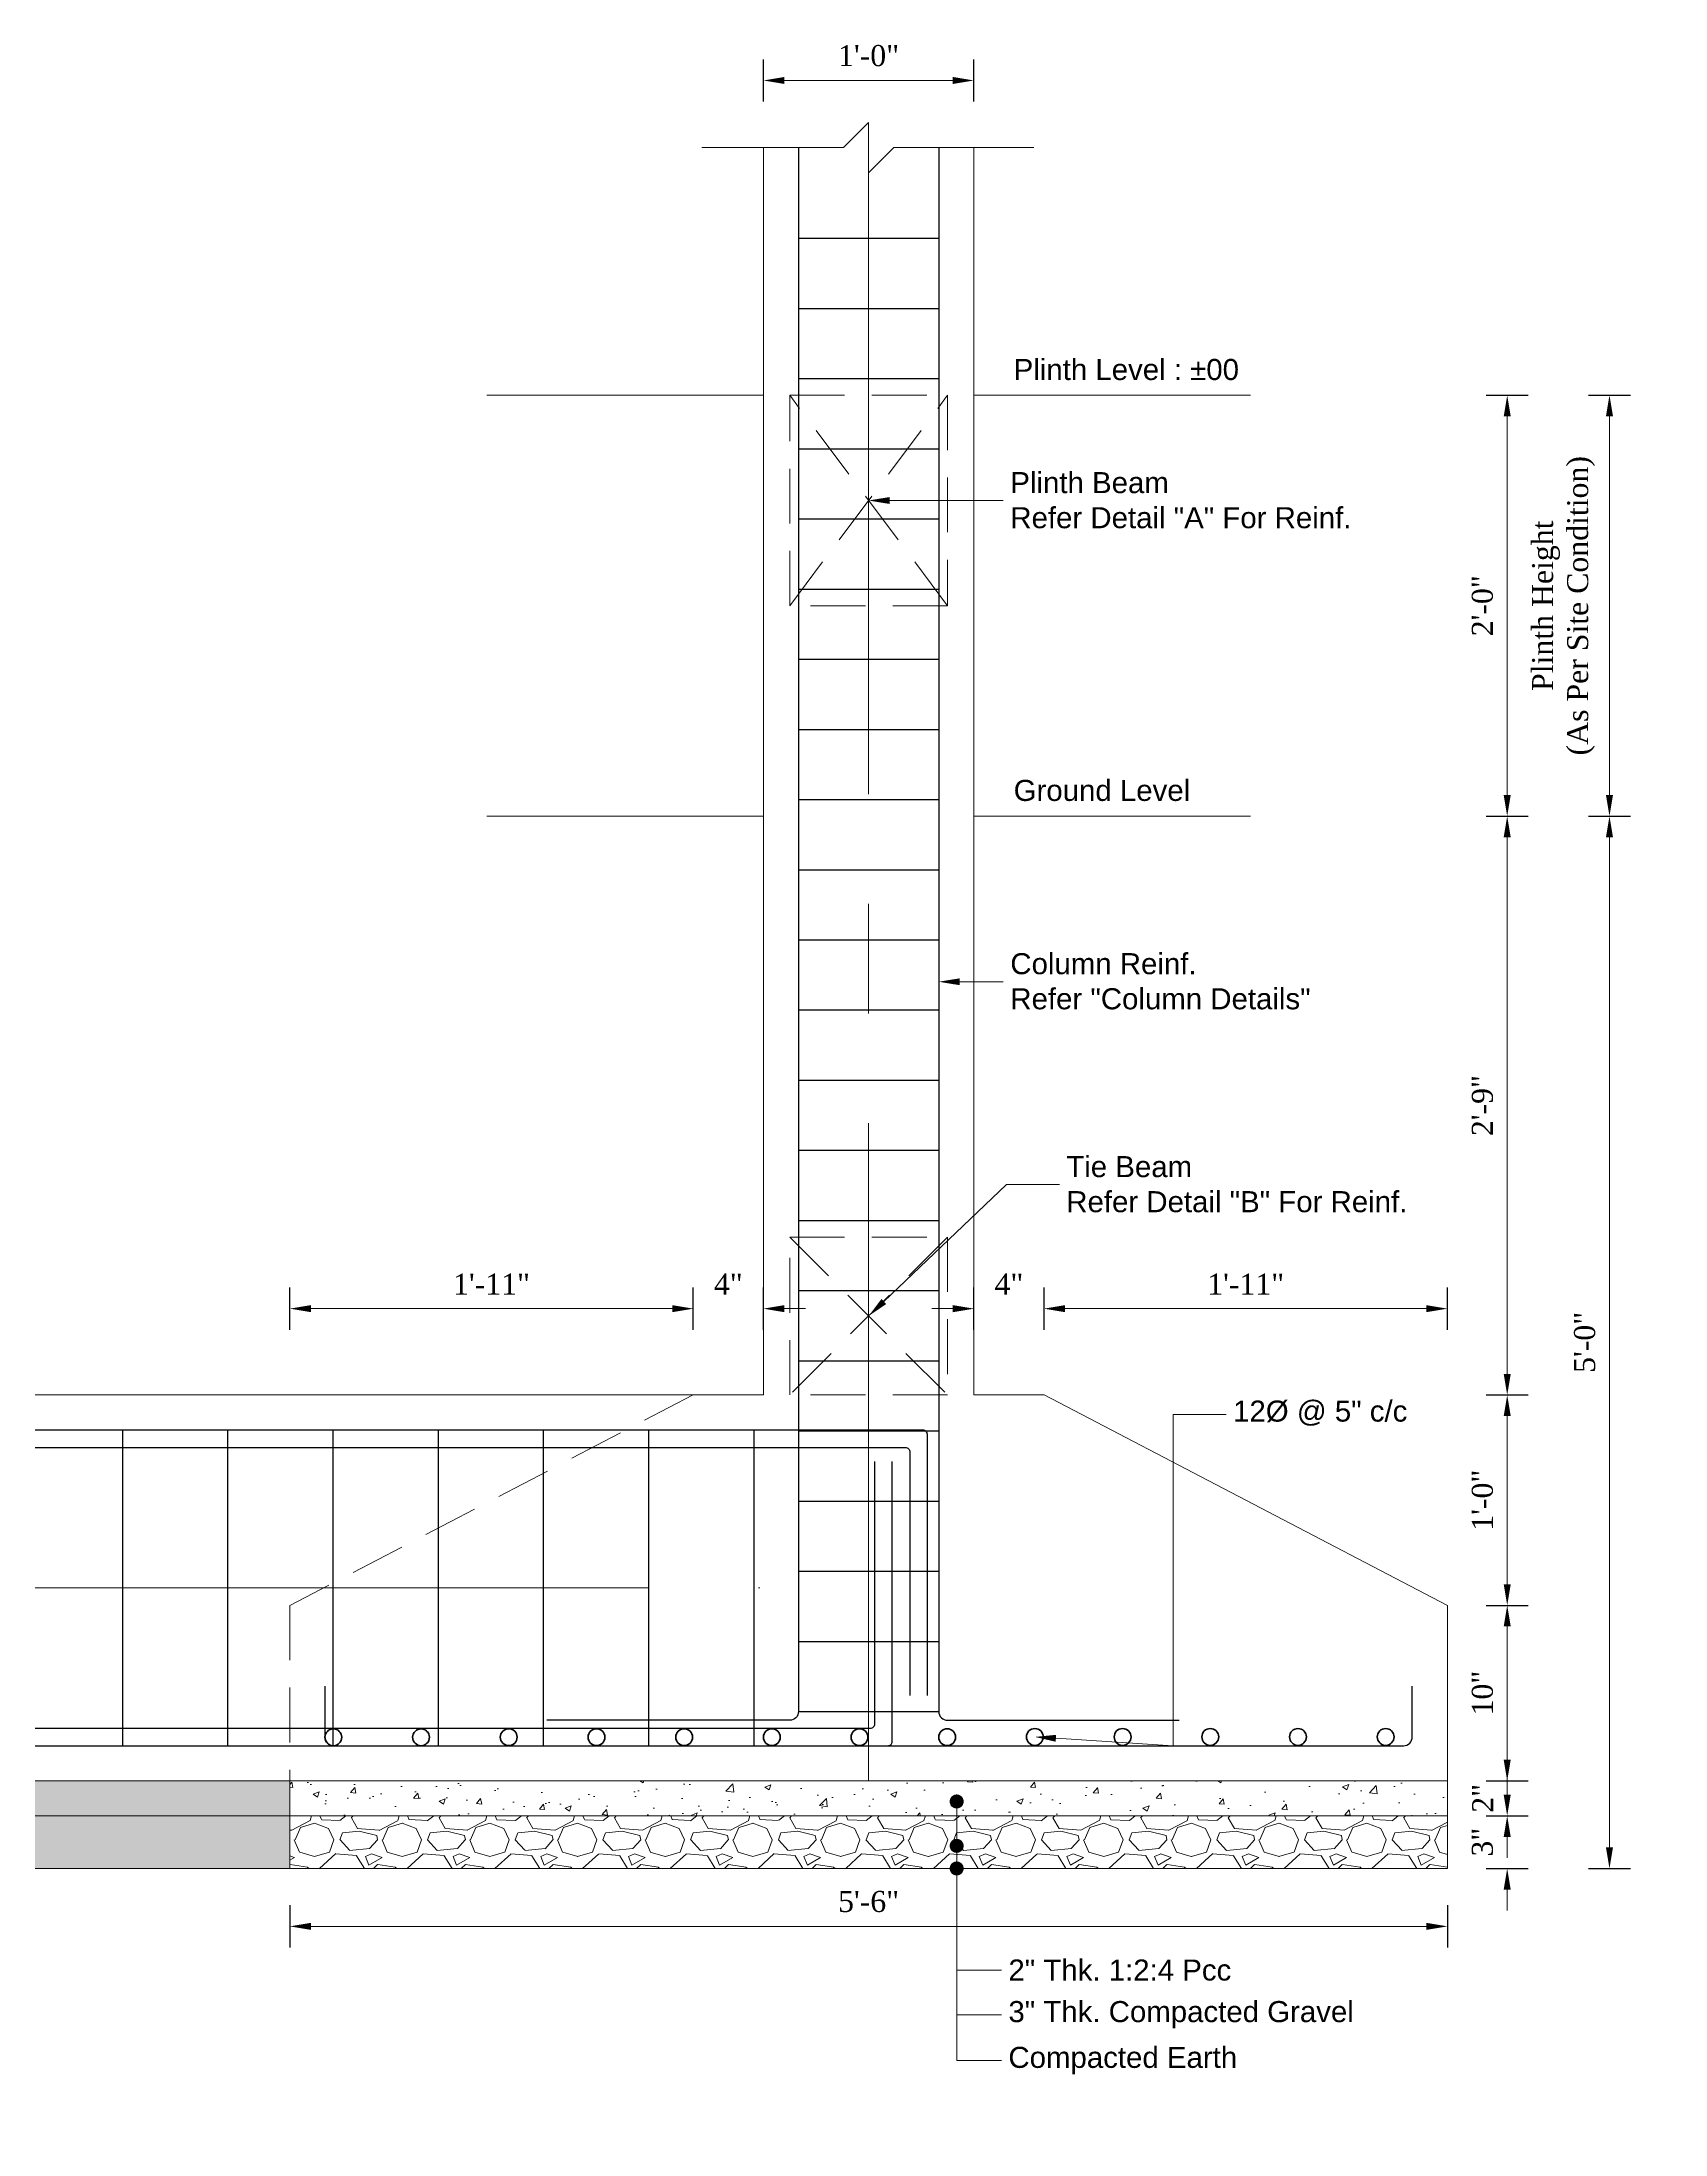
# Model space of a CAD drawing. Header units: feet. Extents: x 28652 to 66086, y -6769 to -640.
# Drawn here: x 53931.7 to 54024.3, y -1197.5 to -1078.2 of the extents above; entities that cross this region are included whole.
import ezdxf
from ezdxf import colors
from ezdxf.entities.mleader import LeaderData, LeaderLine
from ezdxf.math import Vec2, Vec3

# ---------------------------------------------------------------- set-up
doc = ezdxf.new("R2010")
doc.units = ezdxf.units.FT
doc.header["$LTSCALE"] = 50
doc.header["$MEASUREMENT"] = 0
doc.header["$PDMODE"] = 34
doc.linetypes.add('CENTER2', pattern=[1.125, 0.75, -0.125, 0.125, -0.125])
doc.linetypes.add('HIDDEN', pattern=[0.375, 0.25, -0.125])
for name, color, linetype, lineweight in [('IES_WR_Center Line', 7, 'CENTER2', 13), ('IES_WR_Dimension', 7, 'Continuous', 15), ('IES_WR_Elevation', 4, 'Continuous', 15), ('IES_WR_GL', 3, 'ORIGINAL_GL', 15), ('IES_WR_Hatch ANSI31', 8, 'Continuous', 15), ('IES_WR_Leader', 7, 'Continuous', 15), ('IES_WR_Rebar Concrete Line', 2, 'Continuous', 15), ('IES_WR_Rebar-Main', 1, 'Continuous', 30), ('IES_WR_Stirrups', 6, 'Continuous', 25), ('IES_WR_Text Structure', 70, 'Continuous', 20), ('Reference', 7, 'Continuous', 15), ('Reinforcement', 1, 'Continuous', 40)]:
    doc.layers.add(name, color=color, linetype=linetype, lineweight=lineweight)
doc.styles.add('arial', font='times.ttf')
doc.styles.add('Arial Annotation', font='arial.ttf', dxfattribs={"height": 0.06})
doc.styles.get("Standard").update_dxf_attribs({"font": 'arial.ttf'})
doc.linetypes.add('ORIGINAL_GL', pattern='A,10,-1,["V",Standard,S=2,R=180,X=1,Y=0],-1,0', length=12)
doc.dimstyles.new('SECS', dxfattribs={"dimtxt": 0.06, "dimasz": 0.06, "dimexe": 0.06, "dimexo": 0, "dimgap": 0.04, "dimtad": 1, "dimdec": 0, "dimzin": 3, "dimdsep": 46, "dimlunit": 4, "dimtxsty": 'arial', "dimcen": 1.25, "dimclrd": 256, "dimclrt": 3, "dimadec": 0, "dimazin": 0, "dimtfac": 1, "dimtdec": 0, "dimtix": 1, "dimtofl": 0, "dimtmove": 2, "dimatfit": 1, "dimfxl": 0.06, "dimfxlon": 1, "dimtolj": 1, "dimtzin": 0, "dimlwd": -1, "dimarcsym": 0})

# ---------------------------------------------------------------- blocks, each defined once
blk = doc.blocks.new('*U26')
at = {"layer": 'IES_WR_Stirrups'}
blk.add_lwpolyline([(0, 4), (0, -4)], dxfattribs=at)
blk = doc.blocks.new('*U27')
at = {"color": 0, "linetype": 'ByBlock', "lineweight": -2, "transparency": 16777216, "rotation": 90}
for p in [(539.81, 186.35), (539.81, 182.35), (539.81, 178.35), (539.81, 174.35), (539.81, 170.35), (539.81, 166.35), (539.81, 162.35), (539.81, 158.35), (539.81, 154.35), (539.81, 150.35), (539.81, 146.35), (539.81, 142.35), (539.81, 138.35), (539.81, 134.35), (539.81, 130.35), (539.81, 126.35), (539.81, 122.35), (539.81, 118.35), (539.81, 114.35), (539.81, 110.35), (539.81, 106.35), (539.81, 102.35)]:
    blk.add_blockref('*U26', p, dxfattribs=at)
blk = doc.blocks.new('*D1313')
at = {"layer": 'Defpoints', "color": 0}
for p in [(53984.84, -1080.38), (53972.84, -1084.21), (53984.84, -1084.21)]:
    blk.add_point(p, dxfattribs=at)
at = {"layer": 'IES_WR_Dimension', "color": 0, "lineweight": -2}
for p, q in [((53972.84, -1081.58), (53972.84, -1079.18)), ((53984.84, -1081.58), (53984.84, -1079.18))]:
    blk.add_line(p, q, dxfattribs=at)
at = {"layer": 'IES_WR_Dimension'}
blk.add_line((53974.04, -1080.38), (53983.64, -1080.38), dxfattribs=at)
for points in [[(53974.04, -1080.18), (53974.04, -1080.58), (53972.84, -1080.38)], [(53983.64, -1080.18), (53983.64, -1080.58), (53984.84, -1080.38)]]:
    blk.add_solid(points, dxfattribs=at)
at = {"layer": 'IES_WR_Dimension', "color": 3, "insert": (53978.84, -1078.97), "char_height": 1.2, "attachment_point": 5, "style": 'arial'}
blk.add_mtext('\\A1;1\'-0"', dxfattribs=at)
blk = doc.blocks.new('*D1315')
at = {"layer": 'Defpoints', "color": 0}
for p in [(53972.84, -1150.41), (53968.84, -1155.33), (53972.84, -1155.33)]:
    blk.add_point(p, dxfattribs=at)
at = {"layer": 'IES_WR_Dimension', "color": 0, "lineweight": -2}
for p, q in [((53968.84, -1151.61), (53968.84, -1149.21)), ((53972.84, -1151.61), (53972.84, -1149.21))]:
    blk.add_line(p, q, dxfattribs=at)
at = {"layer": 'IES_WR_Dimension'}
for p, q in [((53967.64, -1150.41), (53966.44, -1150.41)), ((53974.04, -1150.41), (53975.24, -1150.41))]:
    blk.add_line(p, q, dxfattribs=at)
for points in [[(53967.64, -1150.21), (53967.64, -1150.61), (53968.84, -1150.41)], [(53974.04, -1150.21), (53974.04, -1150.61), (53972.84, -1150.41)]]:
    blk.add_solid(points, dxfattribs=at)
at = {"layer": 'IES_WR_Dimension', "color": 3, "insert": (53970.84, -1149.01), "char_height": 1.2, "attachment_point": 5, "style": 'arial'}
blk.add_mtext('\\A1;4"', dxfattribs=at)
blk = doc.blocks.new('*D1317')
at = {"layer": 'Defpoints', "color": 0}
for p in [(53984.84, -1150.41), (53984.84, -1155.33), (53988.84, -1155.33)]:
    blk.add_point(p, dxfattribs=at)
at = {"layer": 'IES_WR_Dimension', "color": 0, "lineweight": -2}
for p, q in [((53984.84, -1151.61), (53984.84, -1149.21)), ((53988.84, -1151.61), (53988.84, -1149.21))]:
    blk.add_line(p, q, dxfattribs=at)
at = {"layer": 'IES_WR_Dimension'}
for p, q in [((53983.64, -1150.41), (53982.44, -1150.41)), ((53990.04, -1150.41), (53991.24, -1150.41))]:
    blk.add_line(p, q, dxfattribs=at)
for points in [[(53983.64, -1150.21), (53983.64, -1150.61), (53984.84, -1150.41)], [(53990.04, -1150.21), (53990.04, -1150.61), (53988.84, -1150.41)]]:
    blk.add_solid(points, dxfattribs=at)
at = {"layer": 'IES_WR_Dimension', "color": 3, "insert": (53986.84, -1149.01), "char_height": 1.2, "attachment_point": 5, "style": 'arial'}
blk.add_mtext('\\A1;4"', dxfattribs=at)
blk = doc.blocks.new('*D1319')
at = {"layer": 'Defpoints', "color": 0}
for p in [(53945.84, -1150.41), (53968.84, -1155.33), (53945.84, -1167.33)]:
    blk.add_point(p, dxfattribs=at)
at = {"layer": 'IES_WR_Dimension', "color": 0, "lineweight": -2}
for p, q in [((53945.84, -1151.61), (53945.84, -1149.21)), ((53968.84, -1151.61), (53968.84, -1149.21))]:
    blk.add_line(p, q, dxfattribs=at)
at = {"layer": 'IES_WR_Dimension'}
blk.add_line((53967.64, -1150.41), (53947.04, -1150.41), dxfattribs=at)
for points in [[(53947.04, -1150.21), (53947.04, -1150.61), (53945.84, -1150.41)], [(53967.64, -1150.21), (53967.64, -1150.61), (53968.84, -1150.41)]]:
    blk.add_solid(points, dxfattribs=at)
at = {"layer": 'IES_WR_Dimension', "color": 3, "insert": (53957.34, -1149.01), "char_height": 1.2, "attachment_point": 5, "style": 'arial'}
blk.add_mtext('\\A1;1\'-11"', dxfattribs=at)
blk = doc.blocks.new('*D1321')
at = {"layer": 'Defpoints', "color": 0}
for p in [(54011.84, -1150.41), (53988.84, -1155.33), (54011.84, -1167.33)]:
    blk.add_point(p, dxfattribs=at)
at = {"layer": 'IES_WR_Dimension', "color": 0, "lineweight": -2}
for p, q in [((53988.84, -1151.61), (53988.84, -1149.21)), ((54011.84, -1151.61), (54011.84, -1149.21))]:
    blk.add_line(p, q, dxfattribs=at)
at = {"layer": 'IES_WR_Dimension'}
blk.add_line((53990.04, -1150.41), (54010.64, -1150.41), dxfattribs=at)
for points in [[(53990.04, -1150.21), (53990.04, -1150.61), (53988.84, -1150.41)], [(54010.64, -1150.21), (54010.64, -1150.61), (54011.84, -1150.41)]]:
    blk.add_solid(points, dxfattribs=at)
at = {"layer": 'IES_WR_Dimension', "color": 3, "insert": (54000.34, -1149.01), "char_height": 1.2, "attachment_point": 5, "style": 'arial'}
blk.add_mtext('\\A1;1\'-11"', dxfattribs=at)
blk = doc.blocks.new('*D1323')
at = {"layer": 'Defpoints', "color": 0}
for p in [(53945.84, -1182.33), (54011.84, -1182.33), (54011.84, -1185.63)]:
    blk.add_point(p, dxfattribs=at)
at = {"layer": 'IES_WR_Dimension', "color": 0, "lineweight": -2}
for p, q in [((53945.84, -1184.43), (53945.84, -1186.83)), ((54011.84, -1184.43), (54011.84, -1186.83))]:
    blk.add_line(p, q, dxfattribs=at)
at = {"layer": 'IES_WR_Dimension'}
blk.add_line((53947.04, -1185.63), (54010.64, -1185.63), dxfattribs=at)
for points in [[(53947.04, -1185.43), (53947.04, -1185.83), (53945.84, -1185.63)], [(54010.64, -1185.43), (54010.64, -1185.83), (54011.84, -1185.63)]]:
    blk.add_solid(points, dxfattribs=at)
at = {"layer": 'IES_WR_Dimension', "color": 3, "insert": (53978.84, -1184.22), "char_height": 1.2, "attachment_point": 5, "style": 'arial'}
blk.add_mtext('\\A1;5\'-6"', dxfattribs=at)
blk = doc.blocks.new('*D1325')
at = {"layer": 'Defpoints', "color": 0}
for p in [(54011.84, -1179.33), (54015.25, -1179.33), (54011.84, -1182.33)]:
    blk.add_point(p, dxfattribs=at)
at = {"layer": 'IES_WR_Dimension'}
for p, q in [((54015.25, -1178.13), (54015.25, -1176.93)), ((54015.25, -1183.53), (54015.25, -1184.73))]:
    blk.add_line(p, q, dxfattribs=at)
at = {"layer": 'IES_WR_Dimension', "color": 0, "lineweight": -2}
for p, q in [((54014.05, -1179.33), (54016.45, -1179.33)), ((54014.05, -1182.33), (54016.45, -1182.33))]:
    blk.add_line(p, q, dxfattribs=at)
at = {"layer": 'IES_WR_Dimension'}
for points in [[(54015.05, -1178.13), (54015.45, -1178.13), (54015.25, -1179.33)], [(54015.05, -1183.53), (54015.45, -1183.53), (54015.25, -1182.33)]]:
    blk.add_solid(points, dxfattribs=at)
at = {"layer": 'IES_WR_Dimension', "color": 3, "insert": (54013.84, -1180.83), "char_height": 1.2, "attachment_point": 5, "rotation": 90, "style": 'arial'}
blk.add_mtext('\\A1;3"', dxfattribs=at)
blk = doc.blocks.new('*D1327')
at = {"layer": 'Defpoints', "color": 0}
for p in [(54011.84, -1177.33), (54015.25, -1177.33), (54011.84, -1179.33)]:
    blk.add_point(p, dxfattribs=at)
at = {"layer": 'IES_WR_Dimension'}
for p, q in [((54015.25, -1176.13), (54015.25, -1174.93)), ((54015.25, -1180.53), (54015.25, -1181.73))]:
    blk.add_line(p, q, dxfattribs=at)
at = {"layer": 'IES_WR_Dimension', "color": 0, "lineweight": -2}
for p, q in [((54014.05, -1177.33), (54016.45, -1177.33)), ((54014.05, -1179.33), (54016.45, -1179.33))]:
    blk.add_line(p, q, dxfattribs=at)
at = {"layer": 'IES_WR_Dimension'}
for points in [[(54015.05, -1176.13), (54015.45, -1176.13), (54015.25, -1177.33)], [(54015.05, -1180.53), (54015.45, -1180.53), (54015.25, -1179.33)]]:
    blk.add_solid(points, dxfattribs=at)
at = {"layer": 'IES_WR_Dimension', "color": 3, "insert": (54013.85, -1178.33), "char_height": 1.2, "attachment_point": 5, "rotation": 90, "style": 'arial'}
blk.add_mtext('\\A1;2"', dxfattribs=at)
blk = doc.blocks.new('*D1329')
at = {"layer": 'Defpoints', "color": 0}
for p in [(54011.84, -1167.33), (54015.25, -1167.33), (54011.84, -1177.33)]:
    blk.add_point(p, dxfattribs=at)
at = {"layer": 'IES_WR_Dimension', "color": 0, "lineweight": -2}
for p, q in [((54014.05, -1167.33), (54016.45, -1167.33)), ((54014.05, -1177.33), (54016.45, -1177.33))]:
    blk.add_line(p, q, dxfattribs=at)
at = {"layer": 'IES_WR_Dimension'}
blk.add_line((54015.25, -1176.13), (54015.25, -1168.53), dxfattribs=at)
for points in [[(54015.05, -1168.53), (54015.45, -1168.53), (54015.25, -1167.33)], [(54015.05, -1176.13), (54015.45, -1176.13), (54015.25, -1177.33)]]:
    blk.add_solid(points, dxfattribs=at)
at = {"layer": 'IES_WR_Dimension', "color": 3, "insert": (54013.84, -1172.33), "char_height": 1.2, "attachment_point": 5, "rotation": 90, "style": 'arial'}
blk.add_mtext('\\A1;10"', dxfattribs=at)
blk = doc.blocks.new('*D1331')
at = {"layer": 'Defpoints', "color": 0}
for p in [(53988.84, -1155.33), (54015.25, -1155.33), (54011.84, -1167.33)]:
    blk.add_point(p, dxfattribs=at)
at = {"layer": 'IES_WR_Dimension', "color": 0, "lineweight": -2}
for p, q in [((54014.05, -1155.33), (54016.45, -1155.33)), ((54014.05, -1167.33), (54016.45, -1167.33))]:
    blk.add_line(p, q, dxfattribs=at)
at = {"layer": 'IES_WR_Dimension'}
blk.add_line((54015.25, -1166.13), (54015.25, -1156.53), dxfattribs=at)
for points in [[(54015.05, -1156.53), (54015.45, -1156.53), (54015.25, -1155.33)], [(54015.05, -1166.13), (54015.45, -1166.13), (54015.25, -1167.33)]]:
    blk.add_solid(points, dxfattribs=at)
at = {"layer": 'IES_WR_Dimension', "color": 3, "insert": (54013.84, -1161.33), "char_height": 1.2, "attachment_point": 5, "rotation": 90, "style": 'arial'}
blk.add_mtext('\\A1;1\'-0"', dxfattribs=at)
blk = doc.blocks.new('*D1333')
at = {"layer": 'Defpoints', "color": 0}
for p in [(54000.61, -1122.33), (54015.25, -1122.33), (53988.84, -1155.33)]:
    blk.add_point(p, dxfattribs=at)
at = {"layer": 'IES_WR_Dimension', "color": 0, "lineweight": -2}
for p, q in [((54014.05, -1122.33), (54016.45, -1122.33)), ((54014.05, -1155.33), (54016.45, -1155.33))]:
    blk.add_line(p, q, dxfattribs=at)
at = {"layer": 'IES_WR_Dimension'}
blk.add_line((54015.25, -1154.13), (54015.25, -1123.53), dxfattribs=at)
for points in [[(54015.05, -1123.53), (54015.45, -1123.53), (54015.25, -1122.33)], [(54015.05, -1154.13), (54015.45, -1154.13), (54015.25, -1155.33)]]:
    blk.add_solid(points, dxfattribs=at)
at = {"layer": 'IES_WR_Dimension', "color": 3, "insert": (54013.84, -1138.83), "char_height": 1.2, "attachment_point": 5, "rotation": 90, "style": 'arial'}
blk.add_mtext('\\A1;2\'-9"', dxfattribs=at)
blk = doc.blocks.new('*D1335')
at = {"layer": 'Defpoints', "color": 0}
for p in [(54000.61, -1098.33), (54015.25, -1098.33), (54000.61, -1122.33)]:
    blk.add_point(p, dxfattribs=at)
at = {"layer": 'IES_WR_Dimension', "color": 0, "lineweight": -2}
for p, q in [((54014.05, -1098.33), (54016.45, -1098.33)), ((54014.05, -1122.33), (54016.45, -1122.33))]:
    blk.add_line(p, q, dxfattribs=at)
at = {"layer": 'IES_WR_Dimension'}
blk.add_line((54015.25, -1121.13), (54015.25, -1099.53), dxfattribs=at)
for points in [[(54015.05, -1099.53), (54015.45, -1099.53), (54015.25, -1098.33)], [(54015.05, -1121.13), (54015.45, -1121.13), (54015.25, -1122.33)]]:
    blk.add_solid(points, dxfattribs=at)
at = {"layer": 'IES_WR_Dimension', "color": 3, "insert": (54013.84, -1110.33), "char_height": 1.2, "attachment_point": 5, "rotation": 90, "style": 'arial'}
blk.add_mtext('\\A1;2\'-0"', dxfattribs=at)
blk = doc.blocks.new('*D1337')
at = {"layer": 'Defpoints', "color": 0}
for p in [(54000.61, -1122.33), (54021.08, -1122.33), (54011.84, -1182.33)]:
    blk.add_point(p, dxfattribs=at)
at = {"layer": 'IES_WR_Dimension', "color": 0, "lineweight": -2}
for p, q in [((54019.88, -1122.33), (54022.28, -1122.33)), ((54019.88, -1182.33), (54022.28, -1182.33))]:
    blk.add_line(p, q, dxfattribs=at)
at = {"layer": 'IES_WR_Dimension'}
blk.add_line((54021.08, -1181.13), (54021.08, -1123.53), dxfattribs=at)
for points in [[(54020.88, -1123.53), (54021.28, -1123.53), (54021.08, -1122.33)], [(54020.88, -1181.13), (54021.28, -1181.13), (54021.08, -1182.33)]]:
    blk.add_solid(points, dxfattribs=at)
at = {"layer": 'IES_WR_Dimension', "color": 3, "insert": (54019.67, -1152.33), "char_height": 1.2, "attachment_point": 5, "rotation": 90, "style": 'arial'}
blk.add_mtext('\\A1;5\'-0"', dxfattribs=at)
blk = doc.blocks.new('*D1339')
at = {"layer": 'Defpoints', "color": 0}
for p in [(54000.61, -1098.33), (54021.08, -1098.33), (54000.61, -1122.33)]:
    blk.add_point(p, dxfattribs=at)
at = {"layer": 'IES_WR_Dimension', "color": 0, "lineweight": -2}
for p, q in [((54019.88, -1098.33), (54022.28, -1098.33)), ((54019.88, -1122.33), (54022.28, -1122.33))]:
    blk.add_line(p, q, dxfattribs=at)
at = {"layer": 'IES_WR_Dimension'}
blk.add_line((54021.08, -1121.13), (54021.08, -1099.53), dxfattribs=at)
for points in [[(54020.88, -1099.53), (54021.28, -1099.53), (54021.08, -1098.33)], [(54020.88, -1121.13), (54021.28, -1121.13), (54021.08, -1122.33)]]:
    blk.add_solid(points, dxfattribs=at)
at = {"layer": 'IES_WR_Dimension', "color": 3, "insert": (54018.46, -1110.33), "char_height": 1.2, "attachment_point": 5, "rotation": 90, "style": 'arial'}
blk.add_mtext('\\A1;Plinth Height^J(As Per Site Condition)', dxfattribs=at)
blk = doc.blocks.new('_Dot')
at = {"color": 0, "linetype": 'ByBlock', "lineweight": -2}
blk.add_line((-0.5, 0), (-1, 0), dxfattribs=at)
at = {"color": 0, "linetype": 'ByBlock', "const_width": 0.5}
blk.add_lwpolyline([(-0.25, 0, 1), (0.25, 0, 1)], format="xyb", close=True, dxfattribs=at)
blk = doc.blocks.new('*U24')
at = {"layer": 'IES_WR_Stirrups'}
blk.add_lwpolyline([(0, -8.99), (0, 8.99)], dxfattribs=at)
blk = doc.blocks.new('*U25')
at = {"color": 0, "linetype": 'ByBlock', "lineweight": -2, "transparency": 16777216}
for p in [(53936.31, -1166.32), (53942.31, -1166.32), (53948.31, -1166.32), (53954.31, -1166.32), (53960.31, -1166.32), (53966.31, -1166.32), (53972.31, -1166.32)]:
    blk.add_blockref('*U24', p, dxfattribs=at)
blk = doc.blocks.new('REBAR CUT')
at = {"layer": 'Reinforcement'}
blk.add_circle((0, 0), 0.024, dxfattribs=at)

msp = doc.modelspace()

# ---------------------------------------------------------------- hatches: boundary and pattern name
at = {"layer": 'IES_WR_Hatch ANSI31'}
h = msp.add_hatch(dxfattribs=at)
h.set_pattern_fill('AR-CONC', color=256, scale=0.025)
h.set_pattern_definition([(50, (52859.7263, -1275.7303), (3.586301, -0.313761), [0.375, -4.125]), (355, (52859.7263, -1275.7303), (-0.693757, 3.760961), [0.3, -3.3]), (100.45144, (52860.0252, -1275.7565), (2.892544, 3.4472), [0.318701, -3.50571]), (46.1842, (52859.7263, -1274.7303), (5.336207, -0.827596), [0.5625, -6.1875]), (96.63564, (52860.171, -1274.7993), (4.67331, 4.870593), [0.478052, -5.25857]), (351.18416, (52859.7263, -1274.7303), (4.67331, 4.870593), [0.45, -4.95]), (21, (52860.2263, -1274.9803), (2.984535, -2.0130945), [0.375, -4.125]), (326, (52860.2263, -1274.9803), (1.216577, 3.62575), [0.3, -3.3]), (71.45144, (52860.475, -1275.148), (4.201112, 1.612656), [0.318701, -3.50571]), (37.5, (52859.7263, -1275.7303), (0.0607993, 1.6644693), [0, -3.26, 0, -3.35, 0, -3.3125]), (7.5, (52859.7263, -1275.7303), (1.3153477, 1.9720586), [0, -1.91, 0, -3.185, 0, -1.2625]), (327.5, (52858.6113, -1275.7303), (2.6691122, -0.1127744), [0, -1.25, 0, -3.9, 0, -5.175]), (317.5, (52858.1113, -1275.7303), (2.915931, 0.500525), [0, -1.625, 0, -2.59, 0, -3.675])])
h.paths.add_polyline_path([(53854.08, -1177.33), (53854.08, -1179.33), (53945.84, -1179.33), (53945.84, -1177.33)])
h = msp.add_hatch(dxfattribs=at)
h.set_pattern_fill('AR-CONC', color=256, scale=0.025)
h.set_pattern_definition([(50, (53332.213, -1275.7303), (3.586301, -0.313761), [0.375, -4.125]), (355, (53332.213, -1275.7303), (-0.693757, 3.76096), [0.3, -3.3]), (100.45144, (53332.5117, -1275.7565), (2.892544, 3.4472), [0.3187, -3.50571]), (46.1842, (53332.213, -1274.7303), (5.336207, -0.827596), [0.5625, -6.1875]), (96.6356, (53332.6576, -1274.7993), (4.67331, 4.870593), [0.47805, -5.25857]), (351.1842, (53332.213, -1274.7303), (4.67331, 4.870593), [0.45, -4.95]), (21, (53332.713, -1274.9803), (2.984535, -2.013094), [0.375, -4.125]), (326, (53332.713, -1274.9803), (1.216577, 3.62575), [0.3, -3.3]), (71.45144, (53332.9616, -1275.148), (4.201112, 1.612656), [0.3187, -3.50571]), (37.5, (53332.2129, -1275.7303), (0.0607993, 1.6644693), [0, -3.26, 0, -3.35, 0, -3.3125]), (7.5, (53332.2129, -1275.7303), (1.3153477, 1.9720586), [0, -1.91, 0, -3.185, 0, -1.2625]), (327.5, (53331.0979, -1275.7303), (2.6691122, -0.1127744), [0, -1.25, 0, -3.9, 0, -5.175]), (317.5, (53330.5979, -1275.7303), (2.915931, 0.500525), [0, -1.625, 0, -2.59, 0, -3.675])])
h.paths.add_polyline_path([(53945.84, -1177.33), (53945.84, -1179.33), (54011.84, -1179.33), (54011.84, -1177.33)])
h = msp.add_hatch(dxfattribs=at)
h.set_pattern_fill('GRAVEL', color=256, scale=0.25)
h.set_pattern_definition([(228.012788, (52863.32632, -1270.7303), (-40, -45), [0.67268, -66.59544]), (184.96974, (52862.87632, -1271.2303), (60, 5), [1.15434, -114.279624]), (132.510447, (52861.72632, -1271.3303), (50, -55), [0.81394, -80.580163]), (267.27369, (52859.77632, -1272.5803), (5, 100), [1.05119, -104.06779]), (292.833654, (52859.72632, -1273.6303), (-25, 60), [1.030775, -102.046866]), (357.27369, (52860.12632, -1274.5803), (-100, 5), [1.05119, -104.06779]), (37.69424, (52861.17632, -1274.6303), (-65, -50), [1.390145, -137.624243]), (72.255328, (52862.27632, -1273.7803), (35, 110), [1.31244, -129.931607]), (121.429566, (52862.67632, -1272.5303), (-40, 65), [1.05475, -104.420366]), (175.23636, (52862.12632, -1271.6303), (55, -5), [1.20416, -59.003813]), (222.397438, (52860.92632, -1271.5303), (-60, -55), [1.55724, -154.166875]), (138.814075, (52864.7263, -1272.6303), (-35, 30), [0.531505, -52.619224]), (171.469234, (52864.32632, -1272.2803), (65, -10), [1.011185, -100.107557]), (225, (52863.3263, -1272.1303), (-6e-16, -5), [0.707105, -6.363963]), (203.19859, (52862.9763, -1271.5303), (25, 10), [0.38079, -37.698076]), (291.80141, (52862.6263, -1271.6803), (-5, 15), [0.538515, -26.38731]), (30.96376, (52862.8263, -1272.1803), (15, 10), [0.874645, -28.280114]), (161.56505, (52863.5763, -1271.7303), (10, -5), [0.632455, -15.178933]), (16.38954, (52859.72632, -1271.6803), (50, 15), [0.886, -87.714226]), (70.346176, (52860.57632, -1271.4303), (-20, -55), [0.743305, -73.587039]), (293.19859, (52863.5763, -1270.7303), (-10, 25), [0.761575, -37.31729]), (343.61046, (52863.87632, -1271.4303), (-50, 15), [0.886, -87.714226]), (339.443955, (52859.7263, -1274.7803), (-25, 10), [0.8544, -41.865619]), (294.77514, (52860.52632, -1275.0803), (-25, 55), [0.71589, -70.873215]), (66.80141, (52863.6263, -1275.7303), (10, 25), [0.761575, -37.31729]), (17.354025, (52863.92632, -1275.0303), (-65, -20), [0.838155, -82.977118]), (69.443955, (52861.1763, -1275.7303), (-10, -25), [0.4272, -42.292819]), (101.30993, (52863.3263, -1275.7303), (-5, 20), [0.25495, -25.240148]), (165.96376, (52863.2763, -1275.4803), (15, -5), [1.030775, -19.584753]), (186.009006, (52862.27632, -1275.2303), (50, 5), [0.95525, -94.569616]), (303.69007, (52862.8263, -1272.6303), (-5, 10), [0.72111, -17.306646]), (353.157227, (52863.22632, -1273.2303), (85, -10), [1.25897, -124.637813]), (60.945396, (52864.4763, -1273.3803), (-20, -35), [0.51478, -50.96337]), (90, (52864.7263, -1272.9303), (-5, 5), [0.3, -4.7]), (120.256437, (52862.17632, -1275.0803), (20, -35), [0.69462, -68.7676]), (48.012788, (52861.82632, -1274.4803), (40, 45), [1.34536, -65.92276]), (0, (52862.7263, -1273.4803), (5, 5), [1.3, -3.7]), (325.304846, (52864.02632, -1273.4803), (50, -35), [0.79057, -78.266372]), (254.054604, (52864.6763, -1273.9303), (-5, -20), [0.72801, -35.67254]), (207.645975, (52864.47632, -1274.6303), (-95, -50), [1.185325, -117.34737]), (175.426079, (52863.42632, -1275.1803), (-65, 5), [1.253995, -124.145367])])
h.paths.add_polyline_path([(53854.08, -1179.33), (53854.08, -1182.33), (53945.84, -1182.33), (53945.84, -1179.33)])
h = msp.add_hatch(dxfattribs=at)
h.set_pattern_fill('GRAVEL', color=256, scale=0.25)
h.set_pattern_definition([(228.01279, (53335.81287, -1270.7303), (-40, -45), [0.67268, -66.59544]), (184.96974, (53335.36287, -1271.2303), (60, 5), [1.15434, -114.279624]), (132.510447, (53334.21287, -1271.3303), (50, -55), [0.81394, -80.580163]), (267.27369, (53332.26287, -1272.5803), (5, 100), [1.05119, -104.06779]), (292.833654, (53332.21287, -1273.6303), (-25, 60), [1.030775, -102.046866]), (357.27369, (53332.61287, -1274.5803), (-100, 5), [1.05119, -104.06779]), (37.69424, (53333.66287, -1274.6303), (-65, -50), [1.390145, -137.624243]), (72.255328, (53334.76287, -1273.7803), (35, 110), [1.31244, -129.931607]), (121.429566, (53335.16287, -1272.5303), (-40, 65), [1.05475, -104.420366]), (175.23636, (53334.61287, -1271.6303), (55, -5), [1.20416, -59.003813]), (222.397438, (53333.41287, -1271.5303), (-60, -55), [1.55724, -154.166875]), (138.814075, (53337.21287, -1272.6303), (-35, 30), [0.531505, -52.619224]), (171.469234, (53336.81287, -1272.2803), (65, -10), [1.011185, -100.107557]), (225, (53335.813, -1272.1303), (-6e-16, -5), [0.707105, -6.363963]), (203.19859, (53335.4629, -1271.5303), (25, 10), [0.38079, -37.698076]), (291.80141, (53335.1129, -1271.6803), (-5, 15), [0.538515, -26.38731]), (30.96376, (53335.3129, -1272.1803), (15, 10), [0.874645, -28.280114]), (161.56505, (53336.0629, -1271.7303), (10, -5), [0.632455, -15.178933]), (16.38954, (53332.21287, -1271.6803), (50, 15), [0.886, -87.714226]), (70.346176, (53333.06287, -1271.4303), (-20, -55), [0.743305, -73.58704]), (293.19859, (53336.0629, -1270.7303), (-10, 25), [0.761575, -37.31729]), (343.61046, (53336.36287, -1271.4303), (-50, 15), [0.886, -87.714226]), (339.44395, (53332.21287, -1274.7803), (-25, 10), [0.8544, -41.86562]), (294.77514, (53333.01287, -1275.0803), (-25, 55), [0.71589, -70.873215]), (66.80141, (53336.1129, -1275.7303), (10, 25), [0.761575, -37.31729]), (17.354025, (53336.41287, -1275.0303), (-65, -20), [0.838155, -82.977118]), (69.44395, (53333.66287, -1275.7303), (-10, -25), [0.4272, -42.29282]), (101.30993, (53335.8129, -1275.7303), (-5, 20), [0.25495, -25.240148]), (165.96376, (53335.7629, -1275.4803), (15, -5), [1.030775, -19.584753]), (186.009006, (53334.76287, -1275.2303), (50, 5), [0.95525, -94.569616]), (303.69007, (53335.3129, -1272.6303), (-5, 10), [0.72111, -17.306646]), (353.157227, (53335.71287, -1273.2303), (85, -10), [1.25897, -124.637813]), (60.945396, (53336.96287, -1273.3803), (-20, -35), [0.51478, -50.96337]), (90, (53337.213, -1272.9303), (-5, 5), [0.3, -4.7]), (120.25644, (53334.66287, -1275.0803), (20, -35), [0.69462, -68.7676]), (48.01279, (53334.31287, -1274.4803), (40, 45), [1.34536, -65.92276]), (0, (53335.213, -1273.4803), (5, 5), [1.3, -3.7]), (325.304846, (53336.51287, -1273.4803), (50, -35), [0.79057, -78.26637]), (254.0546, (53337.1629, -1273.9303), (-5, -20), [0.72801, -35.67254]), (207.645975, (53336.96287, -1274.6303), (-95, -50), [1.185325, -117.34737]), (175.42608, (53335.91287, -1275.1803), (-65, 5), [1.253995, -124.145367])])
h.paths.add_polyline_path([(53945.84, -1179.33), (53945.84, -1182.33), (54011.84, -1182.33), (54011.84, -1179.33)])

# ---------------------------------------------------------------- linework, layer by layer
at = {"layer": 'IES_WR_Center Line'}
for points in [[(53978.84, -1177.33), (53978.84, -1084.21)], [(53816.31, -1166.32), (53972.63, -1166.32)]]:
    msp.add_lwpolyline(points, dxfattribs=at)
at = {"layer": 'IES_WR_Elevation'}
for p, q in [((53972.84, -1098.33), (53957.08, -1098.33)), ((54000.61, -1098.33), (53984.84, -1098.33))]:
    msp.add_line(p, q, dxfattribs=at)
at = {"layer": 'IES_WR_GL', "ltscale": 0.025}
for points in [[(53957.08, -1122.33), (53972.84, -1122.33)], [(53984.84, -1122.33), (54000.61, -1122.33)]]:
    msp.add_lwpolyline(points, dxfattribs=at)
at = {"layer": 'IES_WR_Rebar Concrete Line'}
for points in [[(53945.84, -1177.33), (54011.84, -1177.33), (54011.84, -1167.33), (53988.84, -1155.33), (53984.84, -1155.33), (53984.84, -1084.21)], [(53972.84, -1084.21), (53972.84, -1155.33), (53968.84, -1155.33)], [(53820.01, -1155.33), (53968.84, -1155.33)], [(53854.08, -1177.33), (53968.84, -1177.33)], [(53945.84, -1177.33), (54011.84, -1177.33)], [(53945.84, -1177.33), (53945.84, -1182.33)], [(54011.84, -1182.33), (54011.84, -1177.33)], [(53854.08, -1179.33), (53968.84, -1179.33)], [(53945.84, -1179.33), (54011.84, -1179.33)], [(53854.08, -1182.33), (53968.84, -1182.33)], [(53945.84, -1182.33), (54011.84, -1182.33)]]:
    msp.add_lwpolyline(points, dxfattribs=at)
at = {"layer": 'IES_WR_Rebar Concrete Line', "linetype": 'HIDDEN', "ltscale": 0.25}
for points in [[(53974.34, -1098.33), (53983.34, -1098.33), (53983.34, -1110.33), (53974.34, -1110.33)], [(53974.34, -1146.33), (53983.34, -1146.33), (53983.34, -1155.33), (53974.34, -1155.33)]]:
    msp.add_lwpolyline(points, close=True, dxfattribs=at)
for points in [[(53983.34, -1110.33), (53974.34, -1098.33)], [(53974.34, -1110.33), (53983.34, -1098.33)], [(53974.34, -1146.33), (53983.34, -1155.33)], [(53983.34, -1146.33), (53974.34, -1155.33)], [(53968.84, -1155.33), (53945.84, -1167.33), (53945.84, -1177.33)]]:
    msp.add_lwpolyline(points, dxfattribs=at)
at = {"layer": 'IES_WR_Rebar-Main'}
for points in [[(53974.84, -1084.21), (53974.84, -1173.38, -0.414214), (53974.34, -1173.88), (53960.5, -1173.88)], [(53982.84, -1084.21), (53982.84, -1173.38, 0.414214), (53983.34, -1173.88), (53996.55, -1173.88)], [(53982.19, -1172.46), (53982.19, -1157.58, 0.414214), (53981.94, -1157.33), (53807.41, -1157.33, 0.414214), (53807.16, -1157.58), (53807.16, -1170.06)], [(53808.16, -1170.06), (53808.16, -1158.58, -0.414214), (53808.41, -1158.33), (53980.94, -1158.33, -0.414214), (53981.19, -1158.58), (53981.19, -1172.46)], [(53809.16, -1161.94), (53809.16, -1175.08, 0.414214), (53809.41, -1175.33), (53979.94, -1175.33, 0.414214), (53980.19, -1175.08), (53980.19, -1159.12)], [(53810.01, -1161.94), (53810.01, -1174.08, 0.414214), (53810.26, -1174.33), (53978.94, -1174.33, 0.414214), (53979.19, -1174.08), (53979.19, -1159.12)], [(53947.84, -1171.93), (53947.84, -1174.83, 0.414214), (53948.34, -1175.33), (54009.34, -1175.33, 0.414214), (54009.84, -1174.83), (54009.84, -1171.93)]]:
    msp.add_lwpolyline(points, format="xyb", dxfattribs=at)
at = {"layer": 'Reference'}
msp.add_lwpolyline([(53969.33, -1084.21), (53977.41, -1084.21), (53978.84, -1082.77), (53978.84, -1085.65), (53980.28, -1084.21), (53988.25, -1084.21)], dxfattribs=at)

# ---------------------------------------------------------------- block references
for name, p in [('*U27', (53439.03, -1275.73)), ('*U25', (0, 0))]:
    msp.add_blockref(name, p)
at = {"xscale": 20, "yscale": 20, "zscale": 20}
for p in [(53948.32, -1174.85), (53953.32, -1174.85), (53958.32, -1174.84), (53963.32, -1174.84), (53968.32, -1174.84), (53973.32, -1174.84), (53978.32, -1174.84), (53983.32, -1174.84), (53988.32, -1174.83), (53993.32, -1174.83), (53998.32, -1174.83), (54003.32, -1174.83), (54008.32, -1174.83)]:
    msp.add_blockref('REBAR CUT', p, dxfattribs=at)

# ---------------------------------------------------------------- texts
at = {"layer": 'IES_WR_Text Structure', "char_height": 1.2, "width": 61.3817, "attachment_point": 1, "style": 'Arial Annotation'}
for s, insert in [('Plinth Level : %%P00', (53987.11, -1096.26)), ('Ground Level', (53987.11, -1120.26))]:
    msp.add_mtext(s, dxfattribs=dict(at, insert=insert))

# ---------------------------------------------------------------- dimensions: what is measured, and where the dimension line sits
at = {"layer": 'IES_WR_Dimension'}
for base, p1, p2, picture, middle in [((53984.84, -1080.38), (53972.84, -1084.21), (53984.84, -1084.21), '*D1313', (53978.84, -1078.97)), ((53945.84, -1150.41), (53968.84, -1155.33), (53945.84, -1167.33), '*D1319', (53957.34, -1149.01)), ((53972.84, -1150.41), (53968.84, -1155.33), (53972.84, -1155.33), '*D1315', (53970.84, -1149.01)), ((53984.84, -1150.41), (53988.84, -1155.33), (53984.84, -1155.33), '*D1317', (53986.84, -1149.01)), ((54011.84, -1150.41), (53988.84, -1155.33), (54011.84, -1167.33), '*D1321', (54000.34, -1149.01)), ((54011.84, -1185.63), (53945.84, -1182.33), (54011.84, -1182.33), '*D1323', (53978.84, -1184.22))]:
    dim = msp.add_linear_dim(base=base, p1=p1, p2=p2, dimstyle='SECS', override={"dimscale": 0, "dimtix": 1, "dimtofl": 0, "dimtmove": 2, "dimatfit": 1}, dxfattribs=at)
    dim.commit()
    dim.dimension.update_dxf_attribs({"geometry": picture, "text_midpoint": middle})
for base, p1, p2, picture, middle in [((54015.25, -1098.33), (54000.61, -1122.33), (54000.61, -1098.33), '*D1335', (54013.84, -1110.33)), ((54015.25, -1122.33), (53988.84, -1155.33), (54000.61, -1122.33), '*D1333', (54013.84, -1138.83)), ((54021.08, -1122.33), (54011.84, -1182.33), (54000.61, -1122.33), '*D1337', (54019.67, -1152.33)), ((54015.25, -1155.33), (54011.84, -1167.33), (53988.84, -1155.33), '*D1331', (54013.84, -1161.33)), ((54015.25, -1167.33), (54011.84, -1177.33), (54011.84, -1167.33), '*D1329', (54013.84, -1172.33)), ((54015.25, -1177.33), (54011.84, -1179.33), (54011.84, -1177.33), '*D1327', (54013.85, -1178.33)), ((54015.25, -1179.33), (54011.84, -1182.33), (54011.84, -1179.33), '*D1325', (54013.84, -1180.83))]:
    dim = msp.add_linear_dim(base=base, p1=p1, p2=p2, angle=90, dimstyle='SECS', override={"dimscale": 0, "dimtix": 1, "dimtofl": 0, "dimtmove": 2, "dimatfit": 1}, dxfattribs=at)
    dim.commit()
    dim.dimension.update_dxf_attribs({"geometry": picture, "text_midpoint": middle})
dim = msp.add_linear_dim(base=(54021.08, -1098.33), p1=(54000.61, -1122.33), p2=(54000.61, -1098.33), angle=90, text='Plinth Height^J(As Per Site Condition)', dimstyle='SECS', override={"dimscale": 0, "dimtix": 1, "dimtofl": 0, "dimtmove": 2, "dimatfit": 1}, dxfattribs=at)
dim.commit()
dim.dimension.update_dxf_attribs({"geometry": '*D1339', "text_midpoint": (54018.46, -1110.33)})

# ---------------------------------------------------------------- leaders
at = {"layer": 'IES_WR_Leader'}
ml = msp.add_multileader_mtext('Standard', dxfattribs=at)
ml.set_content('Plinth Beam\\PRefer Detail "A" For Reinf.', color=256, style='Arial Annotation')
ml.set_leader_properties(color=256, linetype='ByLayer', lineweight=-1)
ml.build(insert=Vec2(0, 0))
ml.multileader.update_dxf_attribs({"text_left_attachment_type": 2, "text_right_attachment_type": 2, "dogleg_length": 0, "arrow_head_size": 1.2, "scale": 20})
ctx = ml.context
ctx.base_point, ctx.scale, ctx.char_height, ctx.arrow_head_size, ctx.landing_gap_size, ctx.plane_origin = Vec3(53986.52, -1104.33), 20, 1.2, 1.2, 0.4, Vec3(53978.84, -1104.33)
ctx.left_attachment, ctx.right_attachment = 2, 2
notes = []
notes.append((ctx, [(0, (1, 1, 0), (53986.52, -1104.33), (1, 0), 0, [(0, [(53978.84, -1104.33)], 0, [])])]))
ctx.mtext.insert, ctx.mtext.flow_direction = Vec3(53986.92, -1102.71), 5
ml = msp.add_multileader_mtext('Standard', dxfattribs=at)
ml.set_content('Column Reinf.\\PRefer "Column Details" ', color=256, style='Arial Annotation')
ml.set_leader_properties(color=256, linetype='ByLayer', lineweight=-1)
ml.build(insert=Vec2(0, 0))
ml.multileader.update_dxf_attribs({"text_left_attachment_type": 2, "text_right_attachment_type": 2, "dogleg_length": 0, "arrow_head_size": 1.2, "scale": 20})
ctx = ml.context
ctx.base_point, ctx.scale, ctx.char_height, ctx.arrow_head_size, ctx.landing_gap_size, ctx.plane_origin = Vec3(53986.52, -1131.77), 20, 1.2, 1.2, 0.4, Vec3(53978.84, -1131.77)
ctx.left_attachment, ctx.right_attachment = 2, 2
notes.append((ctx, [(0, (1, 1, 0), (53986.52, -1131.77), (1, 0), 0, [(0, [(53982.84, -1131.77)], 0, [])])]))
ctx.mtext.insert, ctx.mtext.flow_direction = Vec3(53986.92, -1130.14), 5
ml = msp.add_multileader_mtext('Standard', dxfattribs=at)
ml.set_content('Tie Beam^JRefer Detail "B" For Reinf.', color=256, style='Arial Annotation')
ml.set_leader_properties(color=256, linetype='ByLayer', lineweight=-1)
ml.build(insert=Vec2(0, 0))
ml.multileader.update_dxf_attribs({"text_left_attachment_type": 2, "text_right_attachment_type": 2, "dogleg_length": 0.151, "arrow_head_size": 1.2, "scale": 20})
ctx = ml.context
ctx.base_point, ctx.scale, ctx.char_height, ctx.arrow_head_size, ctx.landing_gap_size, ctx.plane_origin = Vec3(53989.71, -1143.33), 20, 1.2, 1.2, 0.4, Vec3(53978.84, -1150.83)
ctx.left_attachment, ctx.right_attachment = 2, 2
notes.append((ctx, [(0, (1, 1, 0), (53986.7, -1143.33), (1, 0), 3.02, [(0, [(53978.84, -1150.83)], 0, [])])]))
ctx.mtext.insert, ctx.mtext.flow_direction = Vec3(53990.11, -1141.71), 5
ml = msp.add_multileader_mtext('Standard', dxfattribs=at)
ml.set_content('12%%C @ 5" c/c', color=256, style='Arial Annotation')
ml.set_leader_properties(color=256, linetype='ByLayer', lineweight=-1)
ml.build(insert=Vec2(0, 0))
ml.multileader.update_dxf_attribs({"text_left_attachment_type": 2, "text_right_attachment_type": 2, "dogleg_length": 0.151, "arrow_head_size": 1.2, "scale": 20})
ctx = ml.context
ctx.base_point, ctx.scale, ctx.char_height, ctx.arrow_head_size, ctx.landing_gap_size, ctx.plane_origin = Vec3(53999.22, -1156.45), 20, 1.2, 1.2, 0.4, Vec3(53985.29, -1161.06)
ctx.left_attachment, ctx.right_attachment = 2, 2
notes.append((ctx, [(0, (1, 1, 0), (53996.2, -1156.45), (1, 0), 3.02, [(1, [(53988.32, -1174.83), (53996.2, -1175.33)], 0, [])])]))
ctx.mtext.insert, ctx.mtext.flow_direction = Vec3(53999.62, -1155.65), 5
ml = msp.add_multileader_mtext('Standard', dxfattribs=at)
ml.set_content('2" Thk. 1:2:4 Pcc', color=256, style='Arial Annotation')
ml.set_leader_properties(color=256, linetype='ByLayer', lineweight=-1)
ml.set_arrow_properties(name='DOT')
ml.build(insert=Vec2(0, 0))
ml.multileader.update_dxf_attribs({"text_left_attachment_type": 2, "text_right_attachment_type": 2, "dogleg_length": 0.127, "arrow_head_size": 0.8, "scale": 20})
ctx = ml.context
ctx.base_point, ctx.scale, ctx.char_height, ctx.arrow_head_size, ctx.landing_gap_size, ctx.plane_origin = Vec3(53986.41, -1188.13), 20, 1.2, 0.8, 0.4, Vec3(53983.86, -1178.51)
ctx.left_attachment, ctx.right_attachment = 2, 2
notes.append((ctx, [(0, (1, 1, 0), (53983.86, -1188.13), (1, 0), 2.55, [(0, [(53983.86, -1178.51)], 0, [])])]))
ctx.mtext.insert, ctx.mtext.flow_direction = Vec3(53986.81, -1187.52), 5
ml = msp.add_multileader_mtext('Standard', dxfattribs=at)
ml.set_content('3" Thk. Compacted Gravel', color=256, style='Arial Annotation')
ml.set_leader_properties(color=256, linetype='ByLayer', lineweight=-1)
ml.set_arrow_properties(name='DOT')
ml.build(insert=Vec2(0, 0))
ml.multileader.update_dxf_attribs({"text_left_attachment_type": 2, "text_right_attachment_type": 2, "dogleg_length": 0.127, "arrow_head_size": 0.8, "scale": 20})
ctx = ml.context
ctx.base_point, ctx.scale, ctx.char_height, ctx.arrow_head_size, ctx.landing_gap_size, ctx.plane_origin = Vec3(53986.41, -1190.67), 20, 1.2, 0.8, 0.4, Vec3(53983.86, -1181.04)
ctx.left_attachment, ctx.right_attachment = 2, 2
notes.append((ctx, [(0, (1, 1, 0), (53983.86, -1190.67), (1, 0), 2.55, [(0, [(53983.86, -1181.04)], 0, [])])]))
ctx.mtext.insert, ctx.mtext.flow_direction = Vec3(53986.81, -1189.89), 5
ml = msp.add_multileader_mtext('Standard', dxfattribs=at)
ml.set_content('Compacted Earth', color=256, style='Arial Annotation')
ml.set_leader_properties(color=256, linetype='ByLayer', lineweight=-1)
ml.set_arrow_properties(name='DOT')
ml.build(insert=Vec2(0, 0))
ml.multileader.update_dxf_attribs({"text_left_attachment_type": 2, "text_right_attachment_type": 2, "dogleg_length": 0.127, "arrow_head_size": 0.8, "scale": 20})
ctx = ml.context
ctx.base_point, ctx.scale, ctx.char_height, ctx.arrow_head_size, ctx.landing_gap_size, ctx.plane_origin = Vec3(53986.41, -1193.28), 20, 1.2, 0.8, 0.4, Vec3(53983.86, -1183.65)
ctx.left_attachment, ctx.right_attachment = 2, 2
notes.append((ctx, [(0, (1, 1, 0), (53983.86, -1193.28), (1, 0), 2.55, [(0, [(53983.86, -1182.33)], 0, [])])]))
ctx.mtext.insert, ctx.mtext.flow_direction = Vec3(53986.81, -1192.5), 5
for ctx, leaders in notes:
    for number, flags, end, landing, length, lines in leaders:
        leader = LeaderData()
        leader.index, (leader.has_last_leader_line, leader.has_dogleg_vector, leader.attachment_direction) = number, flags
        leader.last_leader_point, leader.dogleg_vector, leader.dogleg_length = Vec3(end), Vec3(landing), length
        for number, points, colour, breaks in lines:
            line = LeaderLine()
            line.index, line.vertices, line.color, line.breaks = number, Vec3.list(points), colors.encode_raw_color(colour), breaks
            leader.lines.append(line)
        ctx.leaders.append(leader)

doc.saveas('drawing.dxf')
